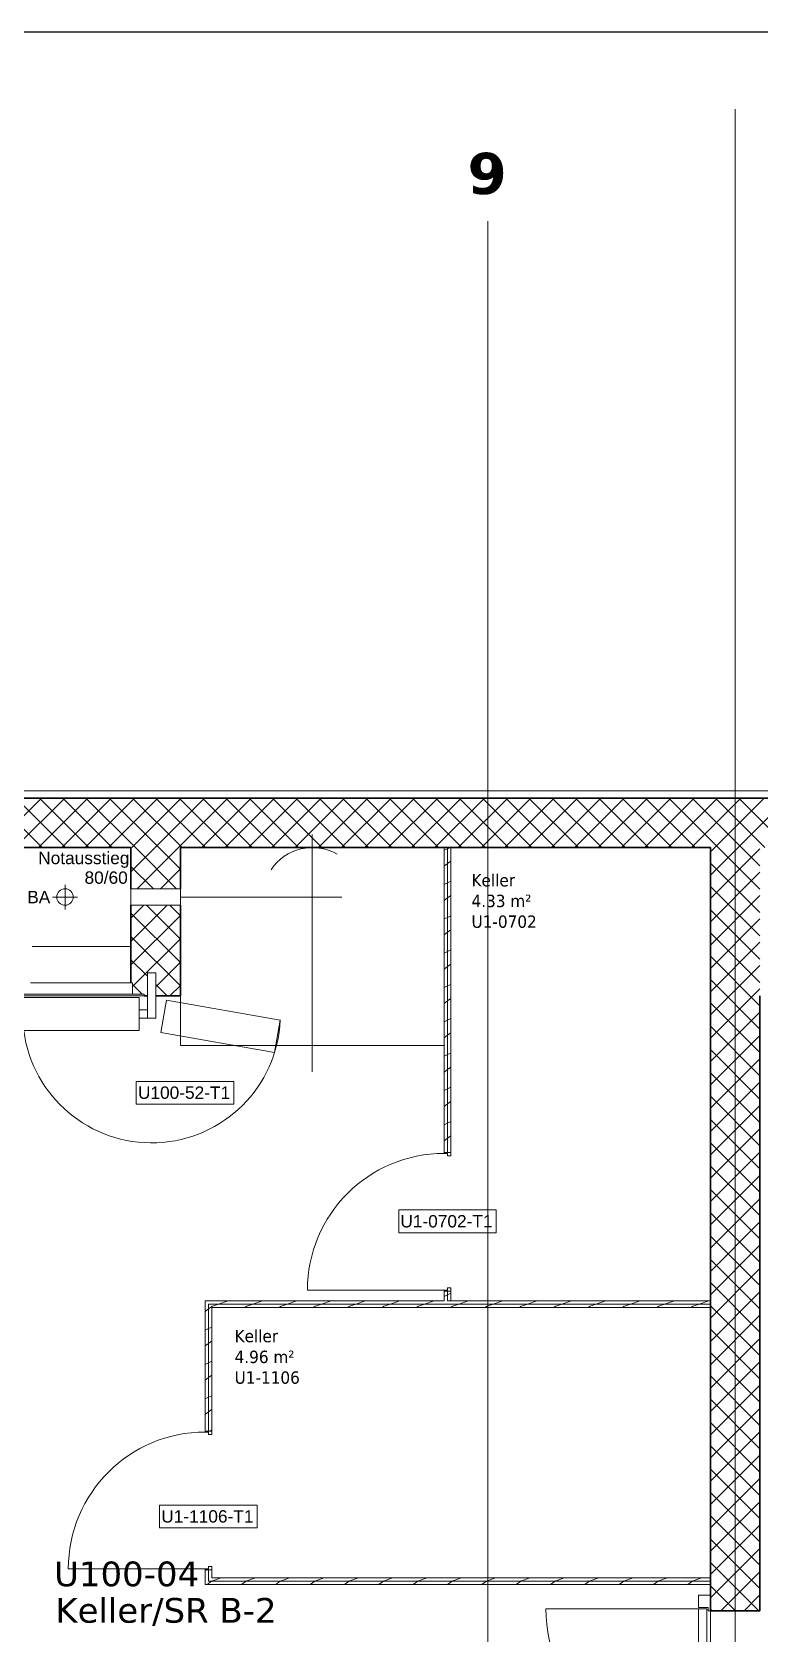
# Model space of a CAD drawing. Extents: x -982 to 937, y -179 to 616.
# Drawn here: x -334.8 to -246.5, y 421.2 to 615.5 of the extents above; entities that cross this region are included whole.
import ezdxf
from ezdxf.lldxf.tags import DXFTag

# ---------------------------------------------------------------- set-up
doc = ezdxf.new("R2010")
doc.units = 0
doc.layers.get('0').update_dxf_attribs({"lineweight": 13})
for name, color, linetype, lineweight in [('A-____-NOTE-TEXT', 7, 'Continuous', 9), ('A-AREA-____-IDEN', 7, 'Continuous', 5), ('A-DETL-____-THIN', 7, 'Continuous', 9), ('A-DETL-GENF-HDLN', 7, '_Verdeckte Linien_', 9), ('A-DOOR-____-HDLN', 7, '_Verdeckte Linien_', 9), ('A-DOOR-____-IDEN', 7, 'Continuous', 5), ('A-DOOR-____-OTLN', 7, 'Continuous', 9), ('A-DOOR-FRAM-MCUT', 7, 'Continuous', 9), ('A-DOOR-FRAM-OTLN', 7, 'Continuous', 9), ('A-DOOR-OPNG-OTLN', 7, 'Continuous', 9), ('A-WALL-____-MCUT', 7, 'Continuous', 35), ('A-WALL-____-PATT', 7, 'Continuous', 35), ('A-WALL-FNSH-MCUT', 7, 'Continuous', 35), ('I-WALL-____-OTLN', 7, 'Continuous', 9), ('M-HVAC-DUCT-OTLN', 7, 'Continuous', 9), ('Q-SPCQ-____-HDLN', 7, '_Verdeckte Linien_', 9), ('S-GRID-____-OTLN', 7, 'Continuous', 5)]:
    doc.layers.add(name, color=color, linetype=linetype, lineweight=lineweight)
doc.layers.add('A-DETL-____-OTLN', color=5, linetype='Continuous', lineweight=9, true_color=0x0000ff)
doc.layers.add('S-GRID-____-IDEN', color=7, linetype='Continuous', lineweight=9, true_color=0x5555aa)
doc.styles.get("Standard").update_dxf_attribs({"font": 'arial.ttf'})
tags = doc.linetypes.add('_Rasterlinie_', pattern=[0.375, 0.2, -0.05, 0.075, -0.05]).pattern_tags.tags
tags[10:11] = [DXFTag(74, 4), DXFTag(75, 0), DXFTag(340, '0'), DXFTag(46, 1.0), DXFTag(50, 0.0), DXFTag(44, 0.0), DXFTag(45, 0.0)]
tags[8:9] = [DXFTag(74, 4), DXFTag(75, 0), DXFTag(340, '0'), DXFTag(46, 1.0), DXFTag(50, 0.0), DXFTag(44, 0.0), DXFTag(45, 0.0)]
tags[6:7] = [DXFTag(74, 4), DXFTag(75, 0), DXFTag(340, '0'), DXFTag(46, 1.0), DXFTag(50, 0.0), DXFTag(44, 0.0), DXFTag(45, 0.0)]
tags[4:5] = [DXFTag(74, 4), DXFTag(75, 0), DXFTag(340, '0'), DXFTag(46, 1.0), DXFTag(50, 0.0), DXFTag(44, 0.0), DXFTag(45, 0.0)]
tags = doc.linetypes.add('_Strichliert - Fein_', pattern=[0.15, 0.1, -0.05]).pattern_tags.tags
tags[6:7] = [DXFTag(74, 4), DXFTag(75, 0), DXFTag(340, '0'), DXFTag(46, 1.0), DXFTag(50, 0.0), DXFTag(44, 0.0), DXFTag(45, 0.0)]
tags[4:5] = [DXFTag(74, 4), DXFTag(75, 0), DXFTag(340, '0'), DXFTag(46, 1.0), DXFTag(50, 0.0), DXFTag(44, 0.0), DXFTag(45, 0.0)]
tags = doc.linetypes.add('_Strichpunkt - Fein_', pattern=[0.2, 0.1, -0.05, 0, -0.05]).pattern_tags.tags
tags[10:11] = [DXFTag(74, 4), DXFTag(75, 0), DXFTag(340, '0'), DXFTag(46, 1.0), DXFTag(50, 0.0), DXFTag(44, 0.0), DXFTag(45, 0.0)]
tags[8:9] = [DXFTag(74, 4), DXFTag(75, 0), DXFTag(340, '0'), DXFTag(46, 1.0), DXFTag(50, 0.0), DXFTag(44, 0.0), DXFTag(45, 0.0)]
tags[6:7] = [DXFTag(74, 4), DXFTag(75, 0), DXFTag(340, '0'), DXFTag(46, 1.0), DXFTag(50, 0.0), DXFTag(44, 0.0), DXFTag(45, 0.0)]
tags[4:5] = [DXFTag(74, 4), DXFTag(75, 0), DXFTag(340, '0'), DXFTag(46, 1.0), DXFTag(50, 0.0), DXFTag(44, 0.0), DXFTag(45, 0.0)]
tags = doc.linetypes.add('_Verdeckte Linien_', pattern=[0.15, 0.1, -0.05]).pattern_tags.tags
tags[6:7] = [DXFTag(74, 4), DXFTag(75, 0), DXFTag(340, '0'), DXFTag(46, 1.0), DXFTag(50, 0.0), DXFTag(44, 0.0), DXFTag(45, 0.0)]
tags[4:5] = [DXFTag(74, 4), DXFTag(75, 0), DXFTag(340, '0'), DXFTag(46, 1.0), DXFTag(50, 0.0), DXFTag(44, 0.0), DXFTag(45, 0.0)]
tags = doc.linetypes.add('Strich Punkt fein', pattern=[0.2, 0.1, -0.05, 0, -0.05]).pattern_tags.tags
tags[10:11] = [DXFTag(74, 4), DXFTag(75, 0), DXFTag(340, '0'), DXFTag(46, 1.0), DXFTag(50, 0.0), DXFTag(44, 0.0), DXFTag(45, 0.0)]
tags[8:9] = [DXFTag(74, 4), DXFTag(75, 0), DXFTag(340, '0'), DXFTag(46, 1.0), DXFTag(50, 0.0), DXFTag(44, 0.0), DXFTag(45, 0.0)]
tags[6:7] = [DXFTag(74, 4), DXFTag(75, 0), DXFTag(340, '0'), DXFTag(46, 1.0), DXFTag(50, 0.0), DXFTag(44, 0.0), DXFTag(45, 0.0)]
tags[4:5] = [DXFTag(74, 4), DXFTag(75, 0), DXFTag(340, '0'), DXFTag(46, 1.0), DXFTag(50, 0.0), DXFTag(44, 0.0), DXFTag(45, 0.0)]

# ---------------------------------------------------------------- blocks, each defined once
blk = doc.blocks.new('Referenz-A0UJ2GQRXE', base_point=(-954.02, -167.52))
at = {"layer": 'A-____-NOTE-TEXT', "color": 0, "linetype": 'Continuous', "lineweight": 5, "ltscale": 0.13}
for p, q in [((-330.76, 512.09), (-330.76, 509.09)), ((-329.26, 510.59), (-332.26, 510.59))]:
    blk.add_line(p, q, dxfattribs=at)
blk.add_circle((-330.76, 510.59), 1, dxfattribs=at)
at = {"layer": 'A-DETL-____-OTLN', "color": 0, "linetype": '_Strichliert - Fein_', "ltscale": 0.13}
blk.add_line((259.16, 523.47), (-948.54, 523.47), dxfattribs=at)
at = {"layer": 'A-DETL-____-THIN', "color": 0, "linetype": 'Continuous', "ltscale": 0.13}
for p, q in [((-321.76, 498.39), (-335.76, 498.39)), ((-321.76, 494.39), (-321.76, 498.39)), ((-335.76, 494.39), (-321.76, 494.39))]:
    blk.add_line(p, q, dxfattribs=at)
at = {"layer": 'A-DETL-GENF-HDLN', "color": 0, "linetype": '_Verdeckte Linien_', "ltscale": 0.13}
for p, q in [((-300.76, 518.19), (-300.76, 489.39)), ((-316.76, 492.59), (-316.76, 516.59)), ((-316.76, 516.59), (-305.76, 516.59)), ((-297.76, 516.59), (-284.76, 516.59)), ((-284.76, 516.59), (-284.76, 492.59)), ((-297.16, 510.59), (-316.76, 510.59)), ((-319.13, 494.16), (-318.43, 498.1)), ((-318.43, 498.1), (-304.65, 495.67)), ((-304.65, 495.67), (-305.34, 491.73)), ((-305.34, 491.73), (-319.13, 494.16)), ((-284.76, 492.59), (-316.76, 492.59))]:
    blk.add_line(p, q, dxfattribs=at)
blk.add_ellipse((-300.76, 510.59), major_axis=(3, 5.2), ratio=1, start_param=0, end_param=1.50871, dxfattribs=at)
at = {"layer": 'A-DOOR-____-HDLN', "color": 0, "linetype": '_Verdeckte Linien_', "ltscale": 0.13}
blk.add_ellipse((-320.26, 496.4), major_axis=(-15.5, -2), ratio=1, start_param=0, end_param=2.96706, dxfattribs=at)
at = {"layer": 'A-DOOR-____-IDEN', "color": 0, "linetype": 'Continuous', "ltscale": 0.13}
for p, q in [((-322.11, 488.23), (-310.27, 488.23)), ((-322.11, 485.45), (-322.11, 488.23)), ((-310.27, 488.23), (-310.27, 485.45)), ((-310.27, 485.45), (-322.11, 485.45)), ((-290.28, 472.63), (-278.44, 472.63)), ((-290.28, 469.85), (-290.28, 472.63)), ((-278.44, 472.63), (-278.44, 469.85)), ((-278.44, 469.85), (-290.28, 469.85)), ((-319.28, 436.83), (-307.44, 436.83)), ((-319.28, 434.05), (-319.28, 436.83)), ((-307.44, 436.83), (-307.44, 434.05)), ((-307.44, 434.05), (-319.28, 434.05))]:
    blk.add_line(p, q, dxfattribs=at)
at = {"layer": 'A-DOOR-____-OTLN', "color": 0, "linetype": 'Continuous', "ltscale": 0.13}
for p, q in [((-319.76, 501.39), (-320.76, 501.39)), ((-320.76, 501.39), (-320.76, 495.89)), ((-319.76, 495.89), (-319.76, 501.39)), ((-320.76, 496.89), (-321.76, 496.89)), ((-321.76, 495.89), (-320.76, 495.89)), ((-320.76, 495.89), (-319.76, 495.89)), ((-253.9, 424.25), (-252.9, 424.25)), ((-253.9, 405.73), (-253.9, 424.25)), ((-252.9, 424.25), (-252.9, 405.73))]:
    blk.add_line(p, q, dxfattribs=at)
at = {"layer": 'A-DOOR-____-OTLN', "color": 0, "linetype": 'Strich Punkt fein', "ltscale": 0.13}
blk.add_line((-252.46, 423.99), (-252.46, 405.99), dxfattribs=at)
at = {"layer": 'A-DOOR-FRAM-MCUT', "color": 0, "linetype": 'Continuous', "ltscale": 0.13}
for p, q in [((-284.76, 479.59), (-283.96, 479.59)), ((-284.76, 479.49), (-284.76, 479.59)), ((-284.36, 479.49), (-284.76, 479.49)), ((-284.36, 479.19), (-284.36, 479.49)), ((-283.96, 479.19), (-284.36, 479.19)), ((-283.96, 479.59), (-283.96, 479.19)), ((-284.76, 462.89), (-284.36, 462.89)), ((-284.76, 462.79), (-284.76, 462.89)), ((-283.96, 462.79), (-284.76, 462.79)), ((-284.36, 463.19), (-283.96, 463.19)), ((-284.36, 462.89), (-284.36, 463.19)), ((-283.96, 463.19), (-283.96, 462.79)), ((-313.76, 445.79), (-312.96, 445.79)), ((-313.76, 445.69), (-313.76, 445.79)), ((-313.36, 445.69), (-313.76, 445.69)), ((-313.36, 445.39), (-313.36, 445.69)), ((-312.96, 445.39), (-313.36, 445.39)), ((-312.96, 445.79), (-312.96, 445.39)), ((-313.76, 429.09), (-313.36, 429.09)), ((-313.76, 428.99), (-313.76, 429.09)), ((-312.96, 428.99), (-313.76, 428.99)), ((-313.36, 429.39), (-312.96, 429.39)), ((-313.36, 429.09), (-313.36, 429.39)), ((-312.96, 429.39), (-312.96, 428.99)), ((-253.9, 425.89), (-252.46, 425.89)), ((-253.9, 424.39), (-253.9, 425.89)), ((-252.46, 425.89), (-252.46, 423.99)), ((-252.76, 424.39), (-253.9, 424.39)), ((-252.76, 423.99), (-252.76, 424.39)), ((-252.46, 423.99), (-252.76, 423.99))]:
    blk.add_line(p, q, dxfattribs=at)
at = {"layer": 'A-DOOR-FRAM-OTLN', "color": 0, "linetype": 'Continuous', "ltscale": 0.13}
for p, q in [((-322.56, 500.19), (-334.96, 500.19)), ((-322.56, 500.19), (-322.56, 498.79)), ((-321.16, 498.79), (-336.36, 498.79)), ((-336.36, 498.59), (-321.16, 498.59)), ((-321.16, 498.79), (-321.16, 498.59))]:
    blk.add_line(p, q, dxfattribs=at)
at = {"layer": 'A-DOOR-OPNG-OTLN', "color": 0, "linetype": 'Continuous', "ltscale": 0.13}
for p, q in [((-284.76, 462.89), (-301.36, 462.89)), ((-313.76, 429.09), (-330.36, 429.09)), ((-272.42, 424.25), (-253.9, 424.25))]:
    blk.add_line(p, q, dxfattribs=at)
for centre, major_axis in [((-284.76, 462.89), (0, 16.6)), ((-313.76, 429.09), (0, 16.6)), ((-253.9, 424.25), (-18.52, 0))]:
    blk.add_ellipse(centre, major_axis=major_axis, ratio=1, start_param=0, end_param=1.570796, dxfattribs=at)
at = {"layer": 'A-WALL-____-MCUT', "color": 0, "linetype": 'Continuous', "ltscale": 0.35}
for p, q in [((246.34, 522.59), (-948.54, 522.59)), ((-338.76, 516.59), (-322.76, 516.59)), ((-322.76, 516.59), (-322.76, 511.59)), ((-316.76, 511.59), (-316.76, 516.59)), ((-316.76, 516.59), (-252.46, 516.59)), ((-252.46, 516.59), (-252.46, 423.99)), ((-322.76, 509.59), (-322.76, 500.19)), ((-316.76, 498.59), (-316.76, 509.59)), ((-321.16, 498.59), (-320.76, 498.59)), ((-319.76, 498.59), (-316.76, 498.59)), ((-246.46, 423.99), (-246.46, 498.59)), ((-252.46, 423.99), (-246.46, 423.99))]:
    blk.add_line(p, q, dxfattribs=at)
at = {"layer": 'A-WALL-____-MCUT', "color": 0, "linetype": 'Continuous', "lineweight": 9, "ltscale": 0.13}
for p, q in [((-284.36, 516.59), (-284.36, 479.59)), ((-284.36, 462.79), (-284.36, 461.59)), ((-313.36, 461.19), (-313.36, 445.79)), ((-252.46, 461.19), (-313.36, 461.19)), ((-284.36, 461.59), (-283.96, 461.59)), ((-313.36, 428.99), (-313.36, 427.59)), ((-252.46, 427.59), (-313.36, 427.59))]:
    blk.add_line(p, q, dxfattribs=at)
at = {"layer": 'A-WALL-____-PATT', "color": 0, "linetype": 'Continuous', "lineweight": 9, "ltscale": 0.13}
for p, q in [((-339.63, 516.59), (-333.63, 522.59)), ((-333.53, 516.59), (-339.53, 522.59)), ((-336.8, 516.59), (-330.8, 522.59)), ((-330.7, 516.59), (-336.7, 522.59)), ((-333.98, 516.59), (-327.98, 522.59)), ((-327.87, 516.59), (-333.87, 522.59)), ((-331.15, 516.59), (-325.15, 522.59)), ((-325.04, 516.59), (-331.04, 522.59)), ((-328.32, 516.59), (-322.32, 522.59)), ((-322.22, 516.59), (-328.22, 522.59)), ((-325.49, 516.59), (-319.49, 522.59)), ((-319.39, 516.59), (-325.39, 522.59)), ((-322.66, 516.59), (-316.66, 522.59)), ((-316.56, 516.59), (-322.56, 522.59)), ((-319.83, 516.59), (-313.83, 522.59)), ((-313.73, 516.59), (-319.73, 522.59)), ((-317, 516.59), (-311, 522.59)), ((-310.9, 516.59), (-316.9, 522.59)), ((-314.18, 516.59), (-308.18, 522.59)), ((-308.07, 516.59), (-314.07, 522.59)), ((-311.35, 516.59), (-305.35, 522.59)), ((-305.25, 516.59), (-311.25, 522.59)), ((-308.52, 516.59), (-302.52, 522.59)), ((-302.42, 516.59), (-308.42, 522.59)), ((-305.69, 516.59), (-299.69, 522.59)), ((-299.59, 516.59), (-305.59, 522.59)), ((-302.86, 516.59), (-296.86, 522.59)), ((-296.76, 516.59), (-302.76, 522.59)), ((-300.03, 516.59), (-294.03, 522.59)), ((-293.93, 516.59), (-299.93, 522.59)), ((-297.21, 516.59), (-291.21, 522.59)), ((-291.1, 516.59), (-297.1, 522.59)), ((-294.38, 516.59), (-288.38, 522.59)), ((-288.27, 516.59), (-294.27, 522.59)), ((-291.55, 516.59), (-285.55, 522.59)), ((-285.45, 516.59), (-291.45, 522.59)), ((-288.72, 516.59), (-282.72, 522.59)), ((-282.62, 516.59), (-288.62, 522.59)), ((-285.89, 516.59), (-279.89, 522.59)), ((-279.79, 516.59), (-285.79, 522.59)), ((-283.06, 516.59), (-277.06, 522.59)), ((-276.96, 516.59), (-282.96, 522.59)), ((-280.24, 516.59), (-274.24, 522.59)), ((-274.13, 516.59), (-280.13, 522.59)), ((-277.41, 516.59), (-271.41, 522.59)), ((-271.3, 516.59), (-277.3, 522.59)), ((-274.58, 516.59), (-268.58, 522.59)), ((-268.48, 516.59), (-274.48, 522.59)), ((-271.75, 516.59), (-265.75, 522.59)), ((-265.65, 516.59), (-271.65, 522.59)), ((-268.92, 516.59), (-262.92, 522.59)), ((-262.82, 516.59), (-268.82, 522.59)), ((-266.09, 516.59), (-260.09, 522.59)), ((-259.99, 516.59), (-265.99, 522.59)), ((-263.26, 516.59), (-257.26, 522.59)), ((-257.16, 516.59), (-263.16, 522.59)), ((-260.44, 516.59), (-254.44, 522.59)), ((-254.33, 516.59), (-260.33, 522.59)), ((-257.61, 516.59), (-251.61, 522.59)), ((-251.51, 516.59), (-257.51, 522.59)), ((-254.78, 516.59), (-248.78, 522.59)), ((-248.68, 516.59), (-254.68, 522.59)), ((-251.95, 516.59), (-245.95, 522.59)), ((-245.85, 516.59), (-251.85, 522.59)), ((-249.12, 516.59), (-243.12, 522.59)), ((-243.02, 516.59), (-249.02, 522.59)), ((-322.76, 516.5), (-322.66, 516.59)), ((-322.76, 513.67), (-319.83, 516.59)), ((-317.22, 511.59), (-322.22, 516.59)), ((-322, 511.59), (-317, 516.59)), ((-316.76, 513.96), (-319.39, 516.59)), ((-284.36, 516.46), (-284.76, 516.26)), ((-284.1, 516.59), (-284.36, 516.46)), ((-252.46, 516.08), (-251.95, 516.59)), ((-252.46, 513.26), (-249.12, 516.59)), ((-252.46, 510.43), (-246.46, 516.43)), ((-246.46, 511.55), (-251.51, 516.59)), ((-246.46, 514.37), (-248.68, 516.59)), ((-320.04, 511.59), (-322.76, 514.31)), ((-319.18, 511.59), (-316.76, 514.01)), ((-284.36, 514.65), (-284.76, 514.35)), ((-283.96, 514.95), (-284.36, 514.65)), ((-246.46, 508.72), (-252.46, 514.72)), ((-252.46, 507.6), (-246.46, 513.6)), ((-284.36, 512.3), (-284.76, 512.1)), ((-283.96, 512.5), (-284.36, 512.3)), ((-246.46, 505.89), (-252.46, 511.89)), ((-322.76, 508.01), (-321.18, 509.59)), ((-322.76, 505.18), (-318.35, 509.59)), ((-316.76, 505.48), (-320.87, 509.59)), ((-316.76, 508.31), (-318.04, 509.59)), ((-284.36, 510.48), (-284.76, 510.18)), ((-283.96, 510.78), (-284.36, 510.48)), ((-252.46, 504.77), (-246.46, 510.77)), ((-316.76, 502.65), (-322.76, 508.65)), ((-322.76, 502.35), (-316.76, 508.35)), ((-284.36, 508.13), (-284.76, 507.93)), ((-283.96, 508.33), (-284.36, 508.13)), ((-246.46, 503.06), (-252.46, 509.06)), ((-252.46, 501.94), (-246.46, 507.94)), ((-316.76, 499.82), (-322.76, 505.82)), ((-322.56, 499.72), (-316.76, 505.52)), ((-284.36, 506.32), (-284.76, 506.02)), ((-283.96, 506.62), (-284.36, 506.32)), ((-246.46, 500.23), (-252.46, 506.23)), ((-284.36, 503.97), (-284.76, 503.77)), ((-283.96, 504.17), (-284.36, 503.97)), ((-252.46, 499.11), (-246.46, 505.11)), ((-246.46, 497.4), (-252.46, 503.4)), ((-320.76, 501), (-322.76, 502.99)), ((-319.76, 499.69), (-316.76, 502.7)), ((-284.36, 502.15), (-284.76, 501.85)), ((-283.96, 502.45), (-284.36, 502.15)), ((-252.46, 496.29), (-246.46, 502.29)), ((-321.39, 498.79), (-322.56, 499.97)), ((-318.36, 498.59), (-319.76, 500)), ((-318.03, 498.59), (-316.76, 499.87)), ((-284.36, 499.8), (-284.76, 499.6)), ((-283.96, 500), (-284.36, 499.8)), ((-246.46, 494.58), (-252.46, 500.58)), ((-252.46, 493.46), (-246.46, 499.46)), ((-320.86, 498.59), (-320.76, 498.69)), ((-284.36, 497.99), (-284.76, 497.69)), ((-283.96, 498.29), (-284.36, 497.99)), ((-246.46, 491.75), (-252.46, 497.75)), ((-284.36, 495.64), (-284.76, 495.44)), ((-283.96, 495.84), (-284.36, 495.64)), ((-252.46, 490.63), (-246.46, 496.63)), ((-284.36, 493.82), (-284.76, 493.52)), ((-283.96, 494.12), (-284.36, 493.82)), ((-246.46, 488.92), (-252.46, 494.92)), ((-252.46, 487.8), (-246.46, 493.8)), ((-283.96, 491.67), (-284.36, 491.47)), ((-246.46, 486.09), (-252.46, 492.09)), ((-284.36, 491.47), (-284.76, 491.27)), ((-283.96, 489.96), (-284.36, 489.66)), ((-252.46, 484.97), (-246.46, 490.97)), ((-284.36, 489.66), (-284.76, 489.36)), ((-246.46, 483.26), (-252.46, 489.26)), ((-252.46, 482.14), (-246.46, 488.14)), ((-284.36, 487.31), (-284.76, 487.11)), ((-283.96, 487.51), (-284.36, 487.31)), ((-246.46, 480.43), (-252.46, 486.43)), ((-284.36, 485.49), (-284.76, 485.19)), ((-283.96, 485.79), (-284.36, 485.49)), ((-252.46, 479.32), (-246.46, 485.32)), ((-284.36, 483.15), (-284.76, 482.95)), ((-283.96, 483.35), (-284.36, 483.15)), ((-246.46, 477.61), (-252.46, 483.61)), ((-252.46, 476.49), (-246.46, 482.49)), ((-284.36, 481.33), (-284.76, 481.03)), ((-283.96, 481.63), (-284.36, 481.33)), ((-246.46, 474.78), (-252.46, 480.78)), ((-252.46, 473.66), (-246.46, 479.66)), ((-246.46, 471.95), (-252.46, 477.95)), ((-252.46, 470.83), (-246.46, 476.83)), ((-246.46, 469.12), (-252.46, 475.12)), ((-252.46, 468), (-246.46, 474)), ((-246.46, 466.29), (-252.46, 472.29)), ((-252.46, 465.17), (-246.46, 471.17)), ((-246.46, 463.46), (-252.46, 469.46)), ((-252.46, 462.34), (-246.46, 468.34)), ((-246.46, 460.63), (-252.46, 466.63)), ((-252.46, 459.52), (-246.46, 465.52)), ((-246.46, 457.81), (-252.46, 463.81)), ((-252.46, 456.69), (-246.46, 462.69)), ((-313.36, 460.62), (-313.76, 460.32)), ((-312.96, 460.92), (-313.36, 460.62)), ((-312.92, 460.95), (-312.96, 460.92)), ((-312.16, 461.19), (-312.88, 460.95)), ((-310.96, 461.59), (-312.16, 461.19)), ((-308.75, 460.95), (-308.96, 460.79)), ((-307.99, 461.19), (-308.71, 460.95)), ((-306.79, 461.59), (-307.99, 461.19)), ((-304.59, 460.95), (-304.8, 460.79)), ((-303.83, 461.19), (-304.54, 460.95)), ((-302.63, 461.59), (-303.83, 461.19)), ((-300.42, 460.95), (-300.63, 460.79)), ((-299.66, 461.19), (-300.38, 460.95)), ((-298.46, 461.59), (-299.66, 461.19)), ((-296.26, 460.95), (-296.47, 460.79)), ((-295.5, 461.19), (-296.21, 460.95)), ((-294.3, 461.59), (-295.5, 461.19)), ((-292.09, 460.95), (-292.3, 460.79)), ((-291.33, 461.19), (-292.05, 460.95)), ((-290.13, 461.59), (-291.33, 461.19)), ((-287.93, 460.95), (-288.14, 460.79)), ((-287.17, 461.19), (-287.88, 460.95)), ((-285.97, 461.59), (-287.17, 461.19)), ((-284.36, 462.32), (-284.76, 462.12)), ((-283.96, 462.52), (-284.36, 462.32)), ((-283.76, 460.95), (-283.97, 460.79)), ((-283, 461.19), (-283.72, 460.95)), ((-281.8, 461.59), (-283, 461.19)), ((-279.59, 460.95), (-279.81, 460.79)), ((-278.84, 461.19), (-279.55, 460.95)), ((-277.64, 461.59), (-278.84, 461.19)), ((-275.43, 460.95), (-275.64, 460.79)), ((-274.67, 461.19), (-275.39, 460.95)), ((-273.47, 461.59), (-274.67, 461.19)), ((-271.26, 460.95), (-271.48, 460.79)), ((-270.51, 461.19), (-271.22, 460.95)), ((-269.31, 461.59), (-270.51, 461.19)), ((-267.1, 460.95), (-267.31, 460.79)), ((-266.35, 461.19), (-267.06, 460.95)), ((-265.15, 461.59), (-266.35, 461.19)), ((-262.93, 460.95), (-263.15, 460.79)), ((-262.18, 461.19), (-262.89, 460.96)), ((-260.98, 461.59), (-262.18, 461.19)), ((-258.77, 460.95), (-258.98, 460.79)), ((-258.02, 461.19), (-258.73, 460.96)), ((-256.82, 461.59), (-258.02, 461.19)), ((-254.6, 460.95), (-254.82, 460.79)), ((-253.85, 461.19), (-254.56, 460.96)), ((-252.65, 461.59), (-253.85, 461.19)), ((-246.46, 454.98), (-252.46, 460.98)), ((-252.46, 453.86), (-246.46, 459.86)), ((-313.36, 458.23), (-313.76, 458.03)), ((-312.96, 458.43), (-313.36, 458.23)), ((-312.96, 456.75), (-313.36, 456.45)), ((-246.46, 452.15), (-252.46, 458.15)), ((-252.46, 451.03), (-246.46, 457.03)), ((-313.36, 456.45), (-313.76, 456.15)), ((-246.46, 449.32), (-252.46, 455.32)), ((-313.36, 454.07), (-313.76, 453.87)), ((-312.96, 454.27), (-313.36, 454.07)), ((-252.46, 448.2), (-246.46, 454.2)), ((-313.36, 452.29), (-313.76, 451.99)), ((-312.96, 452.59), (-313.36, 452.29)), ((-246.46, 446.49), (-252.46, 452.49)), ((-252.46, 445.37), (-246.46, 451.37)), ((-313.36, 449.9), (-313.76, 449.7)), ((-312.96, 450.1), (-313.36, 449.9)), ((-246.46, 443.66), (-252.46, 449.66)), ((-313.36, 448.12), (-313.76, 447.82)), ((-312.96, 448.42), (-313.36, 448.12)), ((-252.46, 442.55), (-246.46, 448.55)), ((-312.96, 445.94), (-313.25, 445.79)), ((-246.46, 440.84), (-252.46, 446.84)), ((-252.46, 439.72), (-246.46, 445.72)), ((-246.46, 438.01), (-252.46, 444.01)), ((-252.46, 436.89), (-246.46, 442.89)), ((-246.46, 435.18), (-252.46, 441.18)), ((-252.46, 434.06), (-246.46, 440.06)), ((-246.46, 432.35), (-252.46, 438.35)), ((-252.46, 431.23), (-246.46, 437.23)), ((-246.46, 429.52), (-252.46, 435.52)), ((-252.46, 428.4), (-246.46, 434.4)), ((-246.46, 426.69), (-252.46, 432.69)), ((-252.46, 425.58), (-246.46, 431.58)), ((-246.59, 423.99), (-252.46, 429.87)), ((-313.53, 428.99), (-313.76, 428.88)), ((-312.97, 427.59), (-313.5, 427.19)), ((-312.91, 427.63), (-312.97, 427.59)), ((-311.8, 427.99), (-312.87, 427.64)), ((-308.8, 427.59), (-309.34, 427.19)), ((-308.75, 427.63), (-308.8, 427.59)), ((-307.64, 427.99), (-308.71, 427.64)), ((-304.64, 427.59), (-305.17, 427.19)), ((-304.58, 427.63), (-304.64, 427.59)), ((-303.47, 427.99), (-304.54, 427.64)), ((-300.47, 427.59), (-301.01, 427.19)), ((-300.42, 427.63), (-300.47, 427.59)), ((-299.31, 427.99), (-300.38, 427.64)), ((-296.31, 427.59), (-296.84, 427.19)), ((-296.25, 427.63), (-296.31, 427.59)), ((-295.14, 427.99), (-296.21, 427.64)), ((-292.14, 427.59), (-292.68, 427.19)), ((-292.09, 427.63), (-292.14, 427.59)), ((-290.98, 427.99), (-292.05, 427.64)), ((-287.98, 427.59), (-288.51, 427.19)), ((-287.92, 427.63), (-287.98, 427.59)), ((-286.82, 427.99), (-287.88, 427.64)), ((-283.81, 427.59), (-284.35, 427.19)), ((-283.76, 427.63), (-283.81, 427.59)), ((-282.65, 427.99), (-283.72, 427.64)), ((-279.65, 427.59), (-280.18, 427.19)), ((-279.59, 427.64), (-279.65, 427.59)), ((-278.49, 427.99), (-279.55, 427.64)), ((-275.48, 427.59), (-276.02, 427.19)), ((-275.43, 427.64), (-275.48, 427.59)), ((-274.32, 427.99), (-275.39, 427.64)), ((-271.32, 427.59), (-271.85, 427.19)), ((-271.26, 427.64), (-271.32, 427.59)), ((-270.16, 427.99), (-271.22, 427.64)), ((-267.15, 427.59), (-267.69, 427.19)), ((-267.09, 427.64), (-267.15, 427.59)), ((-265.99, 427.99), (-267.06, 427.64)), ((-262.99, 427.59), (-263.52, 427.19)), ((-262.93, 427.64), (-262.99, 427.59)), ((-261.83, 427.99), (-262.89, 427.64)), ((-258.82, 427.59), (-259.36, 427.19)), ((-258.76, 427.64), (-258.82, 427.59)), ((-257.66, 427.99), (-258.73, 427.64)), ((-254.66, 427.59), (-255.19, 427.19)), ((-254.6, 427.64), (-254.66, 427.59)), ((-253.5, 427.99), (-254.56, 427.64)), ((-251.21, 423.99), (-246.46, 428.75)), ((-249.41, 423.99), (-252.46, 427.04)), ((-248.38, 423.99), (-246.46, 425.92)), ((-252.24, 423.99), (-252.46, 424.21))]:
    blk.add_line(p, q, dxfattribs=at)
at = {"layer": 'A-WALL-FNSH-MCUT', "color": 0, "linetype": 'Continuous', "lineweight": 9, "ltscale": 0.13}
for p, q in [((-284.76, 516.59), (-284.76, 479.59)), ((-283.96, 479.59), (-283.96, 516.59)), ((-284.76, 479.59), (-283.96, 479.59)), ((-283.96, 462.79), (-284.76, 462.79)), ((-284.76, 462.79), (-284.76, 461.59)), ((-283.96, 461.59), (-283.96, 462.79)), ((-313.76, 461.59), (-313.76, 445.79)), ((-284.76, 461.59), (-313.76, 461.59)), ((-312.96, 445.79), (-312.96, 460.79)), ((-312.96, 460.79), (-252.46, 460.79)), ((-252.46, 461.59), (-283.96, 461.59)), ((-313.76, 445.79), (-312.96, 445.79)), ((-312.96, 428.99), (-313.76, 428.99)), ((-313.76, 428.99), (-313.76, 427.19)), ((-312.96, 427.99), (-312.96, 428.99)), ((-252.46, 427.99), (-312.96, 427.99)), ((-313.76, 427.19), (-252.46, 427.19))]:
    blk.add_line(p, q, dxfattribs=at)
at = {"layer": 'I-WALL-____-OTLN', "color": 0, "linetype": 'Continuous', "ltscale": 0.13}
blk.add_line((-334.76, 504.59), (-322.76, 504.59), dxfattribs=at)
at = {"layer": 'M-HVAC-DUCT-OTLN', "color": 0, "linetype": '_Strichpunkt - Fein_', "ltscale": 0.13}
for p, q in [((-316.76, 511.59), (-322.76, 511.59)), ((-322.76, 511.59), (-322.76, 509.59)), ((-316.76, 509.59), (-316.76, 511.59)), ((-322.76, 509.59), (-316.76, 509.59))]:
    blk.add_line(p, q, dxfattribs=at)
at = {"layer": 'Q-SPCQ-____-HDLN', "color": 0, "linetype": '_Verdeckte Linien_', "ltscale": 0.13}
blk.add_line((-300.76, 516.59), (-300.76, 492.59), dxfattribs=at)
at = {"layer": 'S-GRID-____-OTLN', "color": 0, "linetype": '_Rasterlinie_', "ltscale": 0.13}
for p, q in [((-249.46, 606.16), (-249.46, 205.98)), ((-279.46, -167.52), (-279.46, 592.59))]:
    blk.add_line(p, q, dxfattribs=at)
at = {"layer": 'A-____-NOTE-TEXT', "color": 0, "linetype": 'Continuous', "lineweight": 5, "ltscale": 0.13, "char_height": 1.5, "attachment_point": 1}
for s, insert in [('{\\fArial;Notausstieg}', (-334.01, 516.08)), ('{\\fArial;80/60}', (-328.39, 513.7)), ('{\\fArial;BA}', (-335.34, 511.34))]:
    blk.add_mtext(s, dxfattribs=dict(at, insert=insert))
at = {"layer": 'A-AREA-____-IDEN', "color": 0, "linetype": 'Continuous', "ltscale": 0.13, "attachment_point": 1}
for s, insert, char_height in [('{\\W0.9;\\fVerdana;Keller}', (-281.45, 513.38), 1.5), ('{\\W0.9;\\fVerdana;4.33 m²}', (-281.45, 510.87), 1.5), ('{\\W0.9;\\fVerdana;U1-0702}', (-281.45, 508.36), 1.5), ('{\\W0.9;\\fVerdana;Keller}', (-310.19, 458.08), 1.5), ('{\\W0.9;\\fVerdana;4.96 m²}', (-310.19, 455.56), 1.5), ('{\\W0.9;\\fVerdana;U1-1106}', (-310.19, 453.05), 1.5), ('{\\fVerdana;U100-04}', (-332.08, 429.98), 3), ('{\\fVerdana;Keller/SR B-2}', (-331.93, 425.56), 3)]:
    blk.add_mtext(s, dxfattribs=dict(at, insert=insert, char_height=char_height))
at = {"layer": 'A-DOOR-____-IDEN', "color": 0, "linetype": 'Continuous', "ltscale": 0.13, "char_height": 1.5, "attachment_point": 1}
for s, insert in [('{\\fArial;U100-52-T1}', (-321.91, 487.61)), ('{\\fArial;U1-0702-T1}', (-290.08, 472.01)), ('{\\fArial;U1-1106-T1}', (-319.08, 436.21))]:
    blk.add_mtext(s, dxfattribs=dict(at, insert=insert))
at = {"layer": 'S-GRID-____-IDEN', "color": 0, "linetype": 'Continuous', "lineweight": 5, "ltscale": 0.13, "insert": (-281.94, 600.88), "char_height": 5, "attachment_point": 1}
blk.add_mtext('{\\fVerdana|b1|i0;9}', dxfattribs=at)

msp = doc.modelspace()

# ---------------------------------------------------------------- linework, layer by layer
at = {"color": 0, "linetype": 'ByBlock', "lineweight": -2, "ltscale": 0.13}
msp.add_line((607.58, 615.53), (-982.42, 615.53), dxfattribs=at)

# ---------------------------------------------------------------- block references
at = {"color": 9, "lineweight": 25, "ltscale": 0.25, "true_color": 0xc0c0c0}
msp.add_blockref('Referenz-A0UJ2GQRXE', (-954.02, -167.52), dxfattribs=at)

doc.saveas('drawing.dxf')
